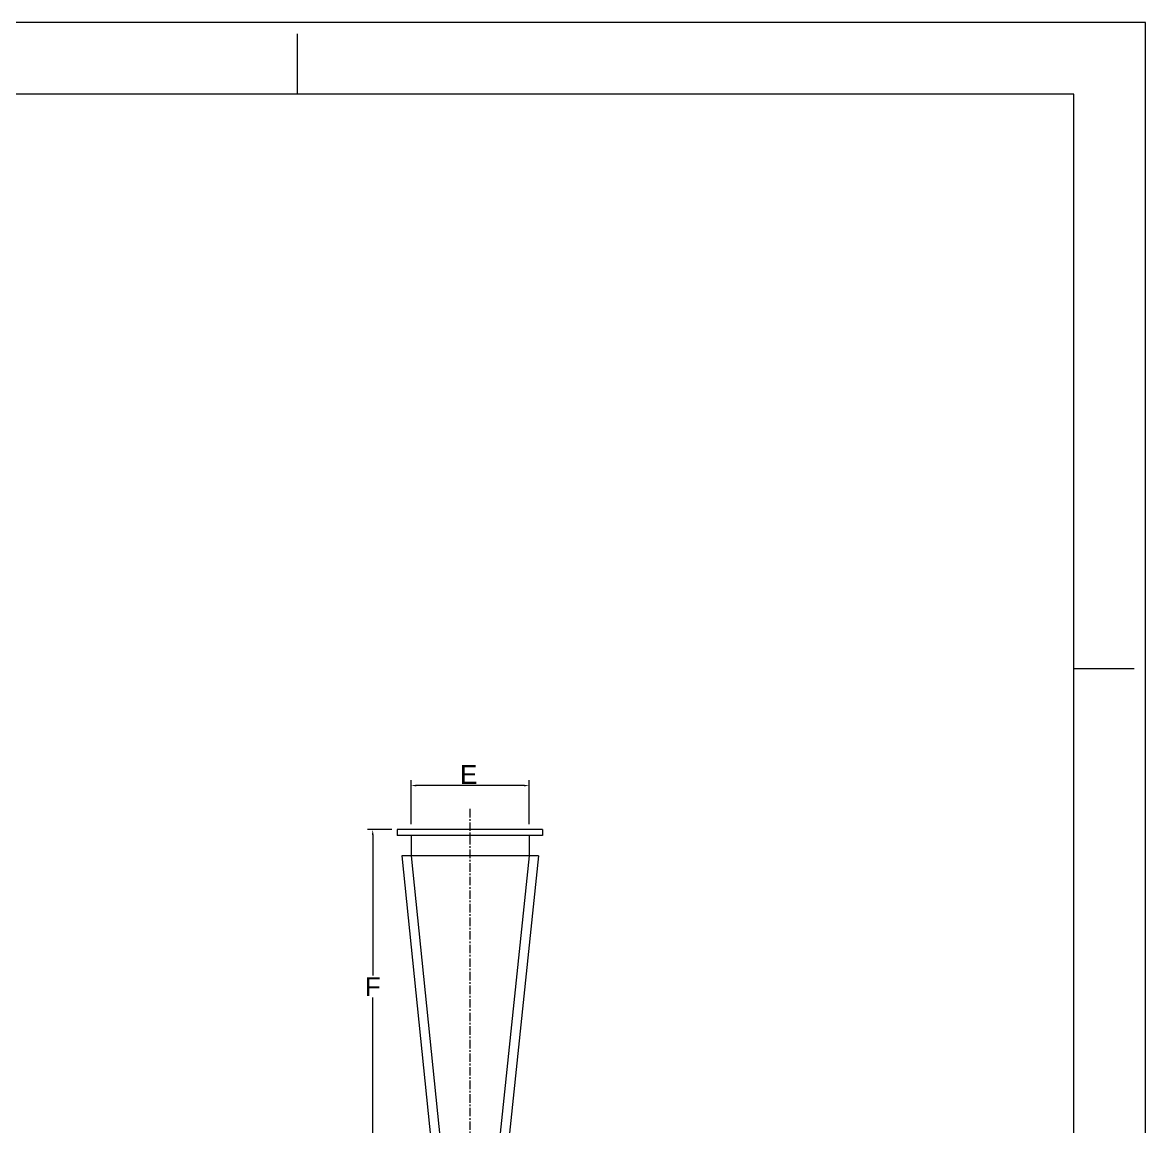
# Model space of a CAD drawing. Header units: inches. Extents: x -7 to 38035, y 41 to 29026.
# Drawn here: x 25440 to 38035, y 16643 to 29026 of the extents above; entities that cross this region are included whole.
import ezdxf
from ezdxf.enums import TextEntityAlignment as Align

# ---------------------------------------------------------------- set-up
doc = ezdxf.new("R2010")
doc.units = ezdxf.units.IN
doc.header["$MEASUREMENT"] = 0
doc.linetypes.add('CENTER', pattern=[50.8, 31.75, -6.35, 6.35, -6.35])
doc.layers.get('Defpoints').update_dxf_attribs({"lineweight": 5})
doc.layers.add('CAXA1', color=5, linetype='CENTER', lineweight=5)
doc.layers.add('Title Block', color=7, linetype='Continuous', lineweight=5)
doc.styles.add('ACANSTS', font='romans.shx', dxfattribs={"height": 1})
doc.styles.add('Roman', font='arial.ttf')
doc.styles.get("Standard").update_dxf_attribs({"font": 'arial.ttf'})
doc.dimstyles.new('ISO-25', dxfattribs={"dimscale": 30, "dimtxt": 1.5, "dimasz": 1.5, "dimexe": 2, "dimexo": 2, "dimtad": 1, "dimtih": 1, "dimtoh": 1, "dimdec": 1, "dimlfac": 0.03937, "dimdsep": 46, "dimtxsty": 'Standard', "dimcen": 2.5, "dimclrd": 7, "dimclre": 7, "dimclrt": 7, "dimadec": 0, "dimazin": 0, "dimtfac": 1, "dimtdec": 1, "dimtmove": 0, "dimatfit": 3, "dimfxl": 1, "dimlwd": 5, "dimlwe": 5, "dimarcsym": 0})

# ---------------------------------------------------------------- blocks, each defined once
blk = doc.blocks.new('LONE STAR BLOWER TITLE BLOCK (SIZE A)')
at = {"layer": 'Title Block', "lineweight": 15}
for p, q in [((23.625, 18), (0, 18)), ((23.625, 0), (23.625, 18)), ((17.7188, 17.5), (17.7188, 17.9219)), ((23.125, 17.5), (0.5, 17.5)), ((23.125, 17.5), (0.5, 17.5)), ((23.125, 0.5), (23.125, 17.5)), ((23.125, 13.5), (23.5469, 13.5))]:
    blk.add_line(p, q, dxfattribs=at)
at = {"layer": 'Title Block', "lineweight": 15, "style": 'ACANSTS'}
for tag, p, height in [('DRAWN_DATE', (15.8526, 2.3021), 0.135), ('DRAWN_BY', (14.7817, 2.2896), 0.135), ('DRAWING_SUBTITLE', (17.7236, 1.9768), 0.2025), ('CHECKED_BY', (14.804, 1.9438), 0.135), ('CHECK_DATE', (15.8339, 1.9487), 0.135), ('ENGINEER', (14.7979, 1.6123), 0.135), ('ENG_DATE', (15.8249, 1.6112), 0.135), ('DRAWING_SUBTITLE', (17.7211, 1.5494), 0.2025), ('MANUFACTURING', (14.7936, 1.2748), 0.135), ('MFG_DATE', (15.826, 1.2778), 0.135), ('CONTROL', (14.7936, 0.9373), 0.135), ('CONTROL_DATE', (15.826, 0.9403), 0.135), ('CAGE_CODE', (17.9275, 0.9163), 0.135), ('MODEL_FILE_NAME', (9.0607, 0.6111), 0.135), ('APPROVED_BY', (14.7823, 0.5726), 0.135), ('APPROVAL_DATE', (15.8177, 0.5698), 0.135)]:
    blk.add_attdef(tag, p, '', height=height, dxfattribs=at)
at = {"layer": 'Title Block', "lineweight": 15, "style": 'Roman', "flags": 8}
for tag, height, p in [('DWG_NUMBER', 0.2812, (19.0664, 1.1474)), ('SCALE', 0.135, (18.1035, 0.7041)), ('SHEETNUMBER', 0.135, (21.2556, 0.7041)), ('TOTA_SHEETS', 0.135, (21.8939, 0.7016))]:
    blk.add_attdef(tag, text='', height=height, dxfattribs=at).set_placement(p, align=Align.TOP_LEFT)
at = {"layer": 'Title Block', "lineweight": 15, "style": 'ACANSTS'}
blk.add_attdef('REVISION', text='', height=0.135, dxfattribs=at).set_placement((22.8495, 0.8933), align=Align.CENTER)
blk = doc.blocks.new('*D235')
at = {"color": 7, "linetype": 'Continuous', "lineweight": 5, "transparency": 16777216}
for p, q in [((29798, 20033), (29798, 20527)), ((31063, 20467), (29858, 20467)), ((31123, 20033), (31123, 20527))]:
    blk.add_line(p, q, dxfattribs=at)
at = {"color": 7, "transparency": 16777216}
for points in [[(29858, 20477), (29858, 20457), (29798, 20467)], [(31063, 20477), (31063, 20457), (31123, 20467)]]:
    blk.add_solid(points, dxfattribs=at)
at = {"layer": 'Defpoints', "color": 0, "transparency": 16777216}
for p in [(29798, 20467), (29798, 19973), (31123, 19973)]:
    blk.add_point(p, dxfattribs=at)
at = {"color": 7, "lineweight": 5, "transparency": 16777216, "insert": (30444, 20591), "char_height": 210, "attachment_point": 5, "style": 'Roman'}
blk.add_mtext('E', dxfattribs=at)
blk = doc.blocks.new('*D230')
at = {"color": 7, "linetype": 'Continuous', "lineweight": 5, "transparency": 16777216}
for p, q in [((29581, 19973), (29308, 19973)), ((29368, 19913), (29368, 18336)), ((29368, 16227), (29368, 18089)), ((29961, 16167), (29308, 16167))]:
    blk.add_line(p, q, dxfattribs=at)
at = {"color": 7, "transparency": 16777216}
for points in [[(29358, 19913), (29378, 19913), (29368, 19973)], [(29358, 16227), (29378, 16227), (29368, 16167)]]:
    blk.add_solid(points, dxfattribs=at)
at = {"layer": 'Defpoints', "color": 0, "transparency": 16777216}
for p in [(29641, 19973), (29368, 16167), (30021, 16167)]:
    blk.add_point(p, dxfattribs=at)
at = {"color": 7, "lineweight": 5, "transparency": 16777216, "insert": (29368, 18212), "char_height": 210, "attachment_point": 5, "style": 'Roman'}
blk.add_mtext('F', dxfattribs=at)

msp = doc.modelspace()

# ---------------------------------------------------------------- linework, layer by layer
at = {"color": 7, "lineweight": 5}
for p, q in [((31273.12, 19973.12), (29640.76, 19973.12)), ((29640.76, 19973.12), (29640.76, 19905.77)), ((31273.12, 19905.77), (29640.76, 19905.77)), ((29798.14, 19905.77), (29798.14, 19680.32)), ((31122.91, 19905.77), (31122.91, 19680.32)), ((31273.12, 19973.12), (31273.12, 19905.77)), ((31225.95, 19680.32), (29695.13, 19680.32)), ((29695.13, 19680.32), (30024.53, 16459.52)), ((29798.14, 19680.32), (30127.54, 16459.52)), ((31122.91, 19680.32), (30786.34, 16459.52)), ((31225.95, 19680.32), (30889.38, 16459.52))]:
    msp.add_line(p, q, dxfattribs=at)
at = {"layer": 'CAXA1', "linetype": 'CENTER', "lineweight": 5, "ltscale": 3}
msp.add_line((30456.94, 20205.53), (30456.94, 13476.48), dxfattribs=at)

# ---------------------------------------------------------------- block references
at = {"xscale": 1610.262423542551, "yscale": 1610.262423542551, "zscale": 1610.262423542551}
msp.add_blockref('LONE STAR BLOWER TITLE BLOCK (SIZE A)', (-7.32, 41.33), dxfattribs=at)

# ---------------------------------------------------------------- dimensions: what is measured, and where the dimension line sits
at = {"color": 7, "lineweight": 5}
for base, p1, p2, angle, text, picture, middle in [((29798.14, 20467.48), (31122.91, 19973.12), (29798.14, 19973.12), 180, 'E', '*D235', (30444.48, 20467.48)), ((29367.8, 16166.72), (29640.76, 19973.12), (30021.4, 16166.72), 90, 'F', '*D230', (29367.8, 18212.5))]:
    dim = msp.add_linear_dim(base=base, p1=p1, p2=p2, angle=angle, text=text, dimstyle='ISO-25', override={"dimtxt": 7, "dimasz": 2, "dimpost": '\\X', "dimtxsty": 'Roman'}, dxfattribs=at)
    dim.commit()
    dim.dimension.update_dxf_attribs({"geometry": picture, "text_midpoint": middle, "dimtype": 160})

doc.saveas('drawing.dxf')
